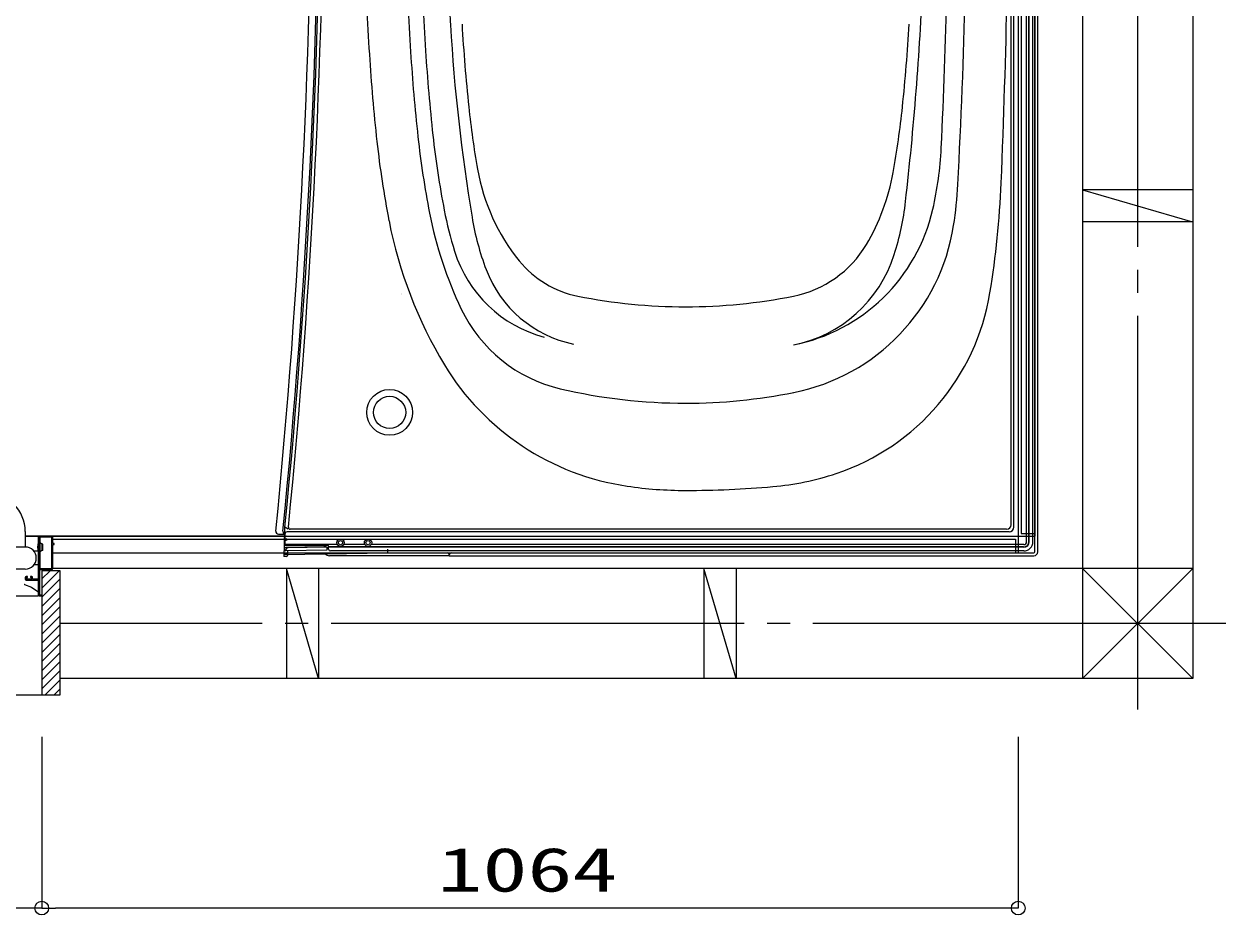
# Model space of a CAD drawing. Units: millimetres on the paper. Extents: x -305 to 305, y -152 to 152.
# Drawn here: x -131.1 to -78.7, y 4.6 to 43.4 of the extents above; entities that cross this region are included whole.
import ezdxf
from ezdxf.enums import TextEntityAlignment as Align

# ---------------------------------------------------------------- set-up
doc = ezdxf.new("R2010")
doc.units = ezdxf.units.MM
doc.linetypes.add('LONG_CHAIN', pattern=[21, 18, -1, 1, -1])
doc.layers.add('0-0_0', color=7, linetype='Continuous', lineweight=9)
doc.layers.add('0-1_VIEW0001', color=7, linetype='Continuous', lineweight=9)
doc.styles.add('ＭＳ ゴシック', font='')
doc.styles.get('ＭＳ ゴシック').set_extended_font_data('MS Gothic')

# ---------------------------------------------------------------- blocks, each defined once
blk = doc.blocks.new('_ORIGIN')
at = {"layer": '0-0_0'}
blk.add_line((0, 0), (-1, 0), dxfattribs=at)
blk.add_circle((0, 0), 0.5, dxfattribs=at)

msp = doc.modelspace()

# ---------------------------------------------------------------- linework, layer by layer
at = {"layer": '0-1_VIEW0001', "linetype": 'LONG_CHAIN'}
for p, q in [((-82.532, 93.714), (-82.532, 13.561)), ((-78.681, 17.305), (-129.491, 17.305))]:
    msp.add_line(p, q, dxfattribs=at)
at = {"layer": '0-1_VIEW0001'}
for p, q in [((-84.932, 92.506), (-84.932, 14.905)), ((-80.132, 92.505), (-80.132, 14.905)), ((-87.732, 85.083), (-87.732, 21.123)), ((-87.612, 84.983), (-87.612, 21.223)), ((-87.012, 85.103), (-87.012, 21.103)), ((-88.039, 21.61), (-88.039, 53.103)), ((-87.932, 21.503), (-87.932, 53.103)), ((-87.372, 20.863), (-87.372, 53.103)), ((-87.267, 20.878), (-87.267, 53.103)), ((-87.252, 20.863), (-87.252, 53.103)), ((-87.092, 20.863), (-87.092, 53.103)), ((-87.012, 20.423), (-87.012, 53.103)), ((-86.884, 20.423), (-86.884, 53.103)), ((-84.933, 36.205), (-80.133, 34.805)), ((-80.132, 36.205), (-84.932, 36.205)), ((-80.132, 34.805), (-84.932, 34.805)), ((-119.692, 20.73), (-119.692, 21.505)), ((-119.551, 21.41), (-119.692, 21.505)), ((-131.012, 21.317), (-131.012, 20.635)), ((-119.732, 21.103), (-131.012, 21.103)), ((-131.012, 21.103), (-87.752, 21.103)), ((-130.411, 21.083), (-130.411, 19.247)), ((-129.851, 21.103), (-130.391, 21.103)), ((-130.371, 21.055), (-130.371, 19.711)), ((-129.859, 21.067), (-130.359, 21.067)), ((-129.847, 19.711), (-129.847, 21.055)), ((-129.811, 20.795), (-129.811, 21.063)), ((-129.811, 20.983), (-87.852, 20.983)), ((-119.973, 21.194), (-119.665, 21.191)), ((-119.732, 20.985), (-119.732, 20.984)), ((-119.732, 20.984), (-119.732, 20.928)), ((-119.678, 20.743), (-119.678, 21.223)), ((-88.132, 21.303), (-119.598, 21.303)), ((-88.239, 21.41), (-119.463, 21.41)), ((-87.852, 20.983), (-87.852, 20.383)), ((-87.732, 21.083), (-87.732, 20.383)), ((-87.712, 21.103), (-87.012, 21.103)), ((-87.612, 21.223), (-87.012, 21.223)), ((-131.011, 20.635), (-131.799, 20.635)), ((-130.471, 20.455), (-130.637, 20.455)), ((-130.411, 20.863), (-130.427, 20.863)), ((-130.399, 20.797), (-130.384, 20.797)), ((-130.399, 20.449), (-130.384, 20.449)), ((-130.291, 20.763), (-130.354, 20.811)), ((-130.251, 20.763), (-130.291, 20.763)), ((-130.291, 20.763), (-130.291, 20.483)), ((-130.251, 20.483), (-130.251, 20.763)), ((-129.811, 19.703), (-129.811, 20.739)), ((-129.759, 20.783), (-129.799, 20.783)), ((-129.799, 20.751), (-129.759, 20.751)), ((-129.751, 20.759), (-129.751, 20.775)), ((-119.732, 20.928), (-119.732, 20.612)), ((-119.732, 20.612), (-119.732, 20.534)), ((-119.732, 20.534), (-119.732, 20.464)), ((-119.732, 20.485), (-119.652, 20.479)), ((-119.732, 20.303), (-119.732, 20.464)), ((-119.678, 20.703), (-119.692, 20.73)), ((-119.678, 20.703), (-119.678, 20.743)), ((-117.411, 20.743), (-119.678, 20.743)), ((-117.837, 20.703), (-119.678, 20.703)), ((-119.652, 20.466), (-119.652, 20.527)), ((-117.872, 20.496), (-119.652, 20.466)), ((-117.872, 20.623), (-119.573, 20.595)), ((-119.572, 20.306), (-119.572, 20.467)), ((-117.915, 20.643), (-117.872, 20.644)), ((-117.872, 20.643), (-117.872, 20.623)), ((-117.872, 20.623), (-117.872, 20.496)), ((-117.777, 20.638), (-117.792, 20.623)), ((-87.492, 20.623), (-117.792, 20.623)), ((-117.792, 20.543), (-117.792, 20.623)), ((-117.777, 20.638), (-117.777, 20.643)), ((-87.507, 20.638), (-117.777, 20.638)), ((-87.492, 20.463), (-117.712, 20.463)), ((-116.211, 20.743), (-117.133, 20.743)), ((-87.492, 20.743), (-115.933, 20.743)), ((-115.212, 20.382), (-115.212, 20.541)), ((-130.431, 19.895), (-130.431, 20.415)), ((-130.411, 20.383), (-130.427, 20.383)), ((-129.811, 20.383), (-87.732, 20.383)), ((-119.745, 20.383), (-119.747, 20.223)), ((-119.619, 20.223), (-119.747, 20.223)), ((-119.732, 20.303), (-115.212, 20.382)), ((-119.572, 20.306), (-119.732, 20.303)), ((-119.578, 20.306), (-119.579, 20.263)), ((-117.869, 20.284), (-117.87, 20.336)), ((-112.532, 20.255), (-117.753, 20.255)), ((-112.579, 20.383), (-112.557, 20.361)), ((-112.532, 20.255), (-112.533, 20.305)), ((-112.532, 20.255), (-112.532, 20.303)), ((-112.532, 20.255), (-87.052, 20.255)), ((-112.452, 20.383), (-87.052, 20.383)), ((-131.011, 19.675), (-143.462, 19.675)), ((-130.471, 19.855), (-130.637, 19.855)), ((-130.371, 18.555), (-130.371, 19.651)), ((-130.359, 19.699), (-129.859, 19.699)), ((-130.359, 19.663), (-129.851, 19.663)), ((-130.291, 19.244), (-129.931, 19.603)), ((-130.291, 18.844), (-129.531, 19.603)), ((-129.491, 19.603), (-130.291, 19.603)), ((-130.291, 19.603), (-130.291, 14.203)), ((-80.13, 19.705), (-129.811, 19.704)), ((-129.491, 14.203), (-129.491, 19.603)), ((-118.232, 14.905), (-119.632, 19.705)), ((-119.631, 19.704), (-119.631, 14.904)), ((-118.231, 19.704), (-118.231, 14.904)), ((-100.032, 14.905), (-101.432, 19.705)), ((-101.431, 19.704), (-101.431, 14.904)), ((-100.031, 19.704), (-100.031, 14.904)), ((-84.932, 19.706), (-80.13, 14.905)), ((-80.13, 19.705), (-84.932, 14.904)), ((-131.045, 19.001), (-131.044, 19.001)), ((-131.011, 19.315), (-131.011, 19.235)), ((-130.919, 19.355), (-130.971, 19.355)), ((-130.971, 19.195), (-130.423, 19.195)), ((-130.967, 19.247), (-130.967, 19.303)), ((-130.955, 19.315), (-130.919, 19.315)), ((-130.739, 19.235), (-130.955, 19.235)), ((-130.907, 19.327), (-130.907, 19.343)), ((-130.787, 19.343), (-130.787, 19.327)), ((-130.731, 19.355), (-130.775, 19.355)), ((-130.775, 19.315), (-130.739, 19.315)), ((-130.727, 19.303), (-130.727, 19.247)), ((-130.691, 19.247), (-130.691, 19.315)), ((-130.423, 19.235), (-130.679, 19.235)), ((-130.451, 19.195), (-130.451, 18.705)), ((-130.411, 19.183), (-130.411, 18.515)), ((-130.291, 18.444), (-129.491, 19.243)), ((-130.451, 18.705), (-130.452, 18.704)), ((-130.399, 18.503), (-130.303, 18.503)), ((-130.303, 18.543), (-130.359, 18.543)), ((-130.291, 18.044), (-129.491, 18.843)), ((-130.291, 18.515), (-130.291, 18.531)), ((-130.291, 17.643), (-129.491, 18.443)), ((-130.291, 17.243), (-129.491, 18.043)), ((-130.291, 16.843), (-129.491, 17.643)), ((-130.291, 16.443), (-129.491, 17.243)), ((-130.291, 16.043), (-129.491, 16.843)), ((-130.291, 15.643), (-129.491, 16.443)), ((-130.291, 15.243), (-129.491, 16.043)), ((-130.291, 14.847), (-129.491, 15.647)), ((-130.291, 14.451), (-129.491, 15.251)), ((-130.143, 14.203), (-129.491, 14.856)), ((-80.132, 14.905), (-129.491, 14.904)), ((-161.97, 14.203), (-129.491, 14.203)), ((-129.747, 14.203), (-129.491, 14.46)), ((-130.292, 12.364), (-130.292, 4.905)), ((-130.292, 12.364), (-130.292, 4.905)), ((-87.732, 12.364), (-87.732, 4.905)), ((-130.892, 4.905), (-160.572, 4.905)), ((-88.332, 4.905), (-129.692, 4.905))]:
    msp.add_line(p, q, dxfattribs=at)
for points in [[(-161.031, 18.503), (-130.431, 18.503), (-130.431, 21.103), (-131.011, 21.103)], [(-130.391, 21.103), (-130.406, 21.097), (-130.411, 21.083)], [(-130.359, 21.067), (-130.368, 21.064), (-130.371, 21.055)], [(-129.847, 21.055), (-129.851, 21.064), (-129.859, 21.067)], [(-129.811, 21.063), (-129.823, 21.092), (-129.851, 21.103)], [(-130.251, 20.483), (-130.291, 20.483), (-130.354, 20.436)], [(-129.799, 20.783), (-129.808, 20.787), (-129.811, 20.795)], [(-129.811, 20.739), (-129.808, 20.748), (-129.799, 20.751)], [(-129.751, 20.775), (-129.754, 20.781), (-129.759, 20.783)], [(-129.759, 20.751), (-129.754, 20.754), (-129.751, 20.759)], [(-117.915, 20.643), (-118.001, 20.643), (-119.653, 20.615)], [(-130.371, 19.711), (-130.368, 19.703), (-130.359, 19.699)], [(-130.371, 19.651), (-130.368, 19.66), (-130.359, 19.663)], [(-129.859, 19.699), (-129.851, 19.703), (-129.847, 19.711)], [(-129.851, 19.663), (-129.823, 19.675), (-129.811, 19.703)], [(-131.044, 19.001), (-131.052, 19.004), (-131.065, 19.01)], [(-131.044, 19.001), (-130.739, 18.88), (-130.47, 18.705)], [(-130.971, 19.355), (-131, 19.344), (-131.011, 19.315)], [(-131.011, 19.235), (-131, 19.207), (-130.971, 19.195)], [(-130.967, 19.303), (-130.964, 19.312), (-130.955, 19.315)], [(-130.955, 19.235), (-130.964, 19.239), (-130.967, 19.247)], [(-130.907, 19.343), (-130.911, 19.352), (-130.919, 19.355)], [(-130.919, 19.315), (-130.911, 19.319), (-130.907, 19.327)], [(-130.775, 19.355), (-130.784, 19.352), (-130.787, 19.343)], [(-130.787, 19.327), (-130.784, 19.319), (-130.775, 19.315)], [(-130.739, 19.315), (-130.731, 19.312), (-130.727, 19.303)], [(-130.727, 19.247), (-130.731, 19.239), (-130.739, 19.235)], [(-130.691, 19.315), (-130.703, 19.344), (-130.731, 19.355)], [(-130.679, 19.235), (-130.688, 19.239), (-130.691, 19.247)], [(-130.411, 19.247), (-130.415, 19.239), (-130.423, 19.235)], [(-130.423, 19.195), (-130.415, 19.192), (-130.411, 19.183)], [(-130.47, 18.705), (-130.47, 18.705), (-130.469, 18.704), (-130.463, 18.698), (-130.459, 18.696), (-130.456, 18.696), (-130.455, 18.697), (-130.453, 18.698), (-130.452, 18.701), (-130.452, 18.704)], [(-130.411, 18.515), (-130.408, 18.507), (-130.399, 18.503)], [(-130.359, 18.543), (-130.368, 18.547), (-130.371, 18.555)], [(-130.291, 18.531), (-130.295, 18.54), (-130.303, 18.543)], [(-130.303, 18.503), (-130.295, 18.507), (-130.291, 18.515)]]:
    msp.add_lwpolyline(points, dxfattribs=at)
for centre, radius in [((-115.132, 26.503), 1), ((-115.132, 26.503), 0.7), ((-117.272, 20.823), 0.16), ((-116.072, 20.823), 0.16), ((-117.272, 20.823), 0.09), ((-116.072, 20.823), 0.09)]:
    msp.add_circle(centre, radius, dxfattribs=at)
for centre, radius, start, end in [((-438.932, 53.103), 320.42, 354.30831, 0), ((-438.932, 53.103), 320.727, 354.31329, 0), ((-438.932, 53.103), 320.8, 354.34726, 0), ((-438.932, 53.103), 320.95, 354.34874, 0), ((-410.532, 53.103), 320.6, 357.01914, 0), ((-488.132, 53.103), 400, 357.6217, 0), ((-410.532, 53.103), 319.8, 357.29578, 359.77559), ((26.101, 51.102), 142.4, 181.91139, 183.62322), ((26.101, 51.102), 140.6, 181.91139, 183.62322), ((26.103, 51.102), 139.947, 181.91139, 183.62323), ((26.086, 51.461), 138.8, 182.51885, 183.35194), ((-230.555, 51.425), 138.804, 353.48916, 357.4855), ((-33.808, 47.953), 78.803, 183.31712, 189.45382), ((-33.808, 47.953), 78.3, 183.31712, 185.96919), ((-170.656, 47.953), 78.3, 354.03081, 356.68288), ((-33.779, 47.31), 82.4, 183.62323, 186.27211), ((-33.779, 47.31), 80.6, 183.62323, 186.27211), ((-33.778, 47.31), 79.947, 183.62323, 186.27211), ((-73.591, 43.793), 38.3, 185.9692, 190.0723), ((-130.873, 43.793), 38.3, 349.7068, 354.0308), ((-73.539, 42.94), 42.4, 186.2721, 191.0086), ((-73.539, 42.94), 40.6, 186.2721, 191.0086), ((-73.538, 42.94), 39.947, 186.2721, 191.0086), ((-106.668, 38.806), 15.6, 347.2226, 357.0953), ((-102.636, 38.634), 8.8, 190.0723, 218.9266), ((-102.635, 38.665), 9.6, 329.6555, 349.7068), ((-107.942, 37.353), 17.6, 351.154, 356.9994), ((-128.442, 38.164), 40, 350.7187, 357.6217), ((-104.18, 36.933), 11.6, 342.1647, 353.827), ((-96.312, 38.51), 17.4, 191.0086, 205.556), ((-96.311, 38.51), 16.747, 191.0086, 197.3232), ((-99.059, 37.089), 7.8, 281.2934, 347.1615), ((-96.312, 38.51), 19.2, 191.0086, 211.1603), ((-99.704, 36.98), 12, 189.4538, 200.7662), ((-99.246, 35.999), 8.8, 281.2347, 351.154), ((-98.472, 36.275), 4.8, 281.2934, 329.1708), ((-106.953, 35.191), 5.6, 197.3232, 255.1337), ((-106.07, 35.883), 4.4, 219.1538, 258.7065), ((-98.668, 35.127), 5.8, 281.3012, 342.4662), ((-106.062, 34.569), 5.2, 200.7662, 258.2448), ((-115.011, 31.672), 0.4, 4.4693, 4.5049), ((-115.011, 31.672), 0.4, 4.4693, 4.5049), ((-115.011, 31.609), 0.4, 4.4693, 4.5049), ((-102.232, 55.103), 24, 258.7065, 270), ((-102.232, 55.103), 24, 270, 281.2934), ((-98.835, 33.326), 10, 288.4673, 350.7187), ((-106.236, 33.765), 6.4, 205.556, 256.8499), ((-103.158, 34.371), 11.2, 211.1603, 261.6797), ((-102.232, 50.903), 24, 256.8499, 270), ((-102.232, 50.903), 24, 270, 281.328), ((-99.468, 35.223), 12, 274.9544, 288.4673), ((-102.232, 40.703), 17.6, 261.6797, 270), ((-102.232, 67.103), 44, 270, 274.9544), ((-132.652, 21.317), 1.64, 0, 45.7799), ((-119.463, 21.49), 0.08, 174.3487, 270), ((-88.239, 21.61), 0.2, 270, 0), ((-88.132, 21.503), 0.2, 270, 0), ((-119.972, 21.314), 0.12, 174.3083, 269.5), ((-119.664, 21.311), 0.12, 174.3133, 269.5), ((-119.612, 20.985), 0.12, 91, 180), ((-119.612, 20.866), 0.12, 90.9136, 180), ((-119.598, 21.223), 0.08, 90, 180), ((-87.752, 21.083), 0.02, 360, 90), ((-87.712, 21.123), 0.02, 180, 270), ((-131.011, 20.155), 0.48, 270, 90), ((-129.429, 20.623), 1.043, 167.576, 192.424), ((-130.471, 20.415), 0.04, 0, 90), ((-130.427, 20.843), 0.02, 90, 167.576), ((-130.399, 20.809), 0.012, 180, 270), ((-130.399, 20.437), 0.012, 90, 180), ((-130.384, 20.809), 0.012, 270, 340.5288), ((-130.384, 20.437), 0.012, 19.4712, 90), ((-130.361, 20.801), 0.012, 52.8391, 160.5288), ((-130.361, 20.445), 0.012, 199.4712, 307.1608), ((-119.612, 20.814), 0.12, 90.9136, 180), ((-119.652, 20.535), 0.08, 90.9652, 180), ((-119.572, 20.527), 0.08, 90.9652, 180), ((-119.572, 20.515), 0.08, 90.9652, 180), ((-117.837, 20.643), 0.06, 0, 90), ((-117.712, 20.543), 0.08, 180, 270), ((-87.507, 20.878), 0.24, 270, 0), ((-87.492, 20.863), 0.24, 270, 0), ((-87.492, 20.863), 0.4, 270, 0), ((-87.492, 20.863), 0.12, 270, 0), ((-130.427, 20.403), 0.02, 192.424, 270), ((-119.619, 20.263), 0.04, 270, 359), ((-117.753, 20.503), 0.248, 222.8514, 270), ((-112.613, 20.303), 0.08, 1.0171, 90), ((-112.452, 20.303), 0.08, 90, 180), ((-87.052, 20.423), 0.168, 270, 0), ((-87.052, 20.423), 0.04, 270, 0), ((-130.471, 19.895), 0.04, 270, 0)]:
    msp.add_arc(centre, radius, start, end, dxfattribs=at)

# ---------------------------------------------------------------- block references
at = {"layer": '0-1_VIEW0001', "xscale": 0.6, "yscale": 0.6}
for p in [(-130.292, 4.905), (-87.732, 4.905)]:
    msp.add_blockref('_ORIGIN', p, dxfattribs=at)
at = {"layer": '0-1_VIEW0001', "xscale": 0.6, "yscale": 0.6, "rotation": 180}
msp.add_blockref('_ORIGIN', (-130.292, 4.905), dxfattribs=at)

# ---------------------------------------------------------------- texts
at = {"layer": '0-1_VIEW0001', "style": 'ＭＳ ゴシック', "width": 1.5}
msp.add_text('1064', height=1.921, dxfattribs=at).set_placement((-113.045, 5.044), align=Align.BOTTOM_LEFT)

doc.saveas('drawing.dxf')
